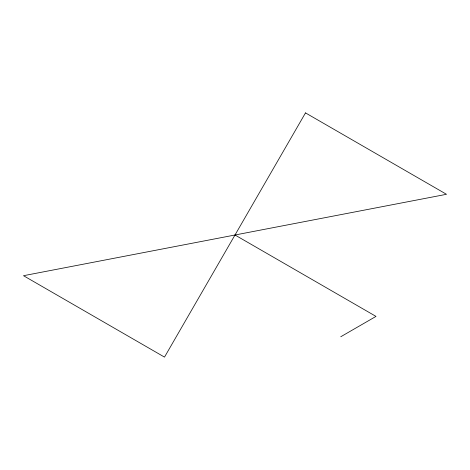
<?xml version="1.0" encoding="UTF-8"?>
<svg xmlns="http://www.w3.org/2000/svg" width="470" height="470" viewBox="0 0 470 470"><rect width="100%" height="100%" fill="white"/><g stroke="black" fill="none" stroke-linecap="round" stroke-linejoin="round"><path stroke-width="0.7" d="M340.75 336.755L376 316.404L235 235M305.5 112.894L164.5 357.106L23.5 275.702L446.5 194.298L305.5 112.894"/></g></svg>
